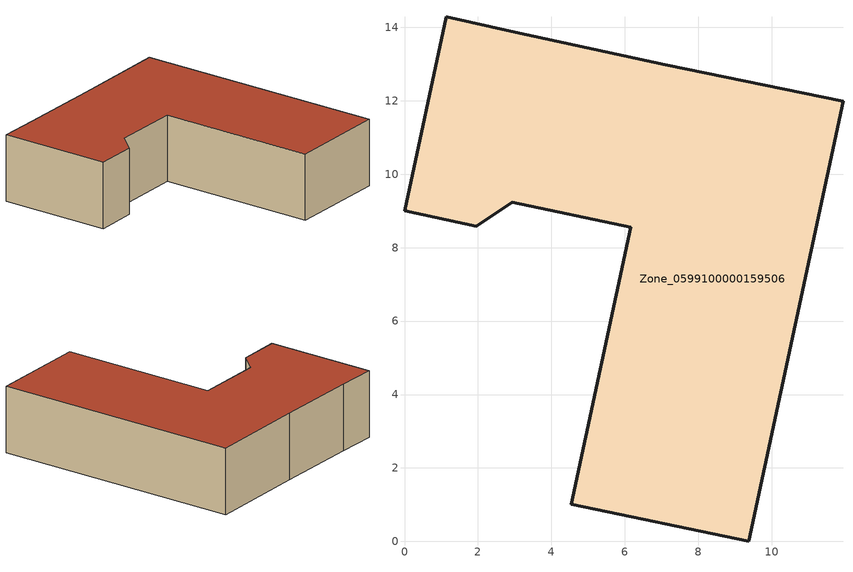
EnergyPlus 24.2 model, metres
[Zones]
Zone_0599100000159506
 floor ground (C_G): 2.93,9.24 1.96,8.58 0,9 1.14,14.29 3.02,13.86 7.1,12.98 11.94,11.98 9.38,0 4.54,1.01 6.16,8.55 z0
 wall outside (C_F): 4.54,1.01 9.38,0 11.94,11.98 7.1,12.98 3.02,13.86 1.14,14.29 0,9 1.96,8.58 2.93,9.24 6.16,8.55 4.54,1.01 z0:3.26
 roof outside (C_R): 9.38,0 11.94,11.98 7.1,12.98 3.02,13.86 1.14,14.29 0,9 1.96,8.58 2.93,9.24 6.16,8.55 4.54,1.01 z3.26
[BUILDING]
Pand.0599100000159506: North Axis=0; Terrain=City; Loads Convergence Tolerance Value=0.04; Temperature Convergence Tolerance Value=0.4; Solar Distribution=FullExterior; Maximum Number of Warmup Days=25; Minimum Number of Warmup Days=1
[Site:Location]
Rotterdam.The.Hague.AP_ZH_NLD Design_Conditions: Latitude=51.96; Longitude=4.45; Time Zone=1; Elevation=-4.5
[SITE:GROUNDTEMPERATURE:BUILDINGSURFACE]
18, 18, 18, 18, 18, 18, 18, 18, 18, 18, 18, 18
[MATERIAL] Thermal Absorptance=0.9; Solar Absorptance=0.7; Visible Absorptance=0.7
Name | Roughness | Thickness | Conductivity | Density | Specific Heat
G.TI.1975-1991 | MediumSmooth | 0.15 | 0.288461 | 540 | 1210
F.TI.1975-1991 | Rough | 0.3 | 0.230769 | 1920 | 840
R.TI.1975-1991 | MediumRough | 0.2 | 0.153846 | 1500 | 1000
[CONSTRUCTION]
C_G: G.TI.1975-1991
C_F: F.TI.1975-1991
C_R: R.TI.1975-1991
[ZONE]
Zone_0599100000159506: Type=1; Multiplier=1; Ceiling Height=Autocalculate; Volume=Autocalculate; Floor Area=autocalculate; Part of Total Floor Area=Yes
[ZONEINFILTRATION:DESIGNFLOWRATE]
Infil_Zone_0599100000159506: Zone or ZoneList or Space or SpaceList=Zone_0599100000159506; Schedule=AlwaysOn; Design Flow Rate Calculation Method=Flow/Area; Flow Rate per Floor Area=0.003; Constant Term Coefficient=1; Temperature Term Coefficient=0; Velocity Term Coefficient=0; Velocity Squared Term Coefficient=0
[HVACTEMPLATE:ZONE:IDEALLOADSAIRSYSTEM]
Zone_0599100000159506: Maximum Heating Supply Air Temperature=50; Minimum Cooling Supply Air Temperature=13; Maximum Heating Supply Air Humidity Ratio=0.0156; Minimum Cooling Supply Air Humidity Ratio=0.0077; Heating Limit=NoLimit; Cooling Limit=NoLimit; Dehumidification Control Type=ConstantSensibleHeatRatio; Cooling Sensible Heat Ratio=0.7; Dehumidification Setpoint=60; Humidification Control Type=None; Humidification Setpoint=30; Outdoor Air Method=None; Outdoor Air Flow Rate per Person=0.00944; Outdoor Air Flow Rate per Zone Floor Area=0; Outdoor Air Flow Rate per Zone=0; Demand Controlled Ventilation Type=None; Outdoor Air Economizer Type=NoEconomizer; Heat Recovery Type=None; Sensible Heat Recovery Effectiveness=0.7; Latent Heat Recovery Effectiveness=0.65
[ZONECONTROL:THERMOSTAT]
ThermostatControl_Zone_0599100000159506: Zone or ZoneList=Zone_0599100000159506; Control Type Schedule=DualSetpointControlType; Control 1=Thermostat_Zone_0599100000159506; Temperature Difference Between Cutout And Setpoint=0
[THERMOSTATSETPOINT:DUALSETPOINT]
Thermostat_Zone_0599100000159506: Heating Setpoint Temperature Schedule=HeatingSetpoint_Zone_0599100000159506; Cooling Setpoint Temperature Schedule=CoolingSetpoint_Zone_0599100000159506
[SCHEDULE:COMPACT]
HeatingSetpoint_Zone_0599100000159506: Through: 12/31, For: AllDays, Until: 24:00, 21
CoolingSetpoint_Zone_0599100000159506: Through: 12/31, For: AllDays, Until: 24:00, 24
DualSetpointControlType: Through: 12/31, For: AllDays, Until: 24:00, 4
AlwaysOn: Through: 12/31, For: AllDays, Until: 24:00, 1
